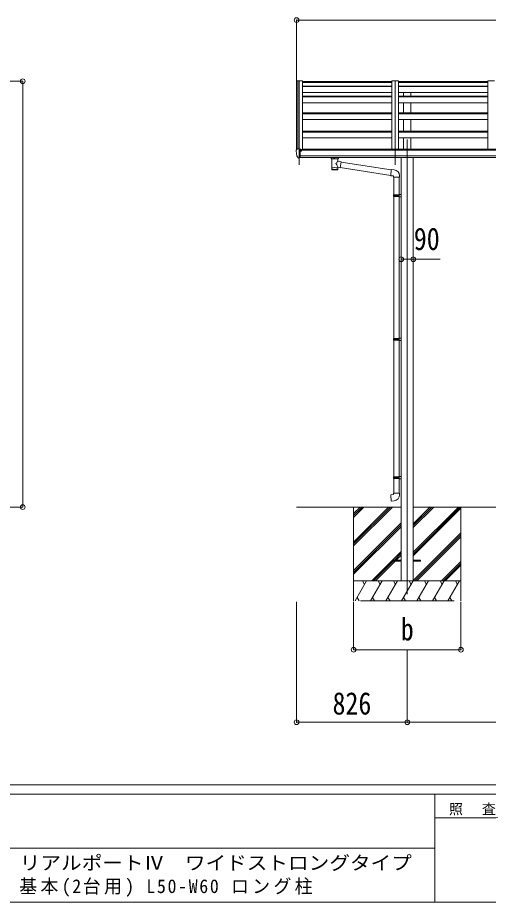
# Model space of a CAD drawing. Units: millimetres at full size, sheet at 1:35; some dimension numbers follow another scale. Extents: x -9783 to 9892, y -6828 to 6752.
# Drawn here: x 94 to 3605, y -6828 to -235 of the extents above; entities that cross this region are included whole.
import ezdxf
from ezdxf.enums import TextEntityAlignment as Align

# ---------------------------------------------------------------- set-up
doc = ezdxf.new("R2010")
doc.units = ezdxf.units.MM
doc.header["$LTSCALE"] = 35
doc.header["$PDMODE"] = 32
doc.header["$PDSIZE"] = 35
for name, color, linetype, lineweight in [('0-0_0', 7, 'Continuous', 9), ('0-1_本体', 4, 'Continuous', 9), ('0-2_部品', 7, 'Continuous', 9), ('0-8_PARTS2', 2, 'Continuous', 9), ('0-A_寸法', 6, 'Continuous', 9), ('F-0_240', 7, 'Continuous', 9)]:
    doc.layers.add(name, color=color, linetype=linetype, lineweight=lineweight)
doc.styles.add('ＭＳ ゴシック', font='')
doc.styles.get('ＭＳ ゴシック').set_extended_font_data('MS Gothic')

msp = doc.modelspace()

# ---------------------------------------------------------------- linework, layer by layer
at = {"layer": '0-0_0'}
for p, q in [((2174.19, -3882.45), (2954.99, -3882.45)), ((2600.19, -3882.45), (2600.19, -4582.45)), ((2600.19, -4143.18), (2860.92, -3882.45)), ((2600.19, -4157.32), (2875.06, -3882.45)), ((2600.19, -4171.46), (2889.2, -3882.45)), ((2600.19, -3959.33), (2677.07, -3882.45)), ((2600.19, -3945.19), (2662.93, -3882.45)), ((2600.19, -3931.05), (2648.79, -3882.45)), ((3045.39, -3882.45), (4654.99, -3882.45)), ((3045.39, -4218.48), (3381.42, -3882.45)), ((3045.39, -4232.62), (3395.56, -3882.45)), ((3045.39, -4034.63), (3197.57, -3882.45)), ((3045.39, -4020.49), (3183.43, -3882.45)), ((3045.39, -4006.35), (3169.29, -3882.45)), ((3400.19, -3882.45), (3400.19, -4582.45)), ((3045.39, -4246.76), (3400.19, -3891.97)), ((2600.19, -4355.31), (2954.99, -4000.51)), ((2600.19, -4369.45), (2954.99, -4014.66)), ((2600.19, -4383.6), (2954.99, -4028.8)), ((3045.39, -4430.61), (3400.19, -4075.81)), ((3057.69, -4432.45), (3400.19, -4089.96)), ((3071.83, -4432.45), (3400.19, -4104.1)), ((2735.18, -4432.45), (2954.99, -4212.65)), ((2749.32, -4432.45), (2900.19, -4281.59)), ((2903.84, -4277.94), (2954.99, -4226.79)), ((2917.98, -4277.94), (2954.99, -4240.93)), ((2763.47, -4432.45), (2908.98, -4286.94)), ((3255.68, -4432.45), (3400.19, -4287.95)), ((3269.82, -4432.45), (3400.19, -4302.09)), ((3283.97, -4432.45), (3400.19, -4316.23)), ((3400.19, -4432.45), (2600.19, -4432.45)), ((2610.48, -4582.45), (2697.08, -4432.45)), ((2682.08, -4458.43), (2667.08, -4432.45)), ((2725.95, -4582.45), (2812.55, -4432.45)), ((2797.55, -4458.44), (2782.55, -4432.45)), ((2841.42, -4582.45), (2928.02, -4432.45)), ((2913.02, -4458.44), (2898.02, -4432.45)), ((2956.89, -4582.45), (3043.49, -4432.45)), ((3028.49, -4458.43), (3013.49, -4432.45)), ((3072.36, -4582.45), (3158.96, -4432.45)), ((3143.96, -4458.43), (3128.96, -4432.45)), ((3187.83, -4582.45), (3274.43, -4432.45)), ((3244.43, -4432.45), (3259.43, -4458.43)), ((3303.3, -4582.45), (3389.9, -4432.45)), ((3359.9, -4432.45), (3374.9, -4458.43)), ((2625.48, -4556.47), (2640.48, -4582.45)), ((2650.19, -4582.45), (3350.19, -4582.45)), ((2740.95, -4556.47), (2755.95, -4582.45)), ((2856.42, -4556.47), (2871.42, -4582.45)), ((2971.89, -4556.47), (2986.89, -4582.45)), ((3087.36, -4556.47), (3102.36, -4582.45)), ((3202.83, -4556.47), (3217.83, -4582.45)), ((3318.3, -4556.47), (3333.3, -4582.45))]:
    msp.add_line(p, q, dxfattribs=at)
at = {"layer": '0-1_本体'}
for p, q in [((2174.2, -707.51), (2174.18, -1219.6)), ((2175.14, -706.63), (2182.97, -706.22)), ((2183.19, -706.3), (2183.19, -1213.05)), ((2183.27, -706.41), (2183.89, -708.03)), ((2219.19, -706.21), (2219.19, -1222.86)), ((2219.19, -719.21), (2885.19, -719.21)), ((2885.19, -706.21), (2885.19, -1216.33)), ((2935.19, -706.21), (2885.19, -706.21)), ((2935.19, -706.21), (2935.19, -1216.33)), ((2935.19, -719.21), (3601.19, -719.21)), ((3601.19, -706.21), (3601.19, -1216.33)), ((3651.19, -706.21), (3601.19, -706.21)), ((2219.19, -745.83), (2885.19, -745.83)), ((2219.19, -748.35), (2885.19, -748.35)), ((2935.19, -745.83), (3601.19, -745.83)), ((2935.19, -748.35), (3601.19, -748.35)), ((2219.19, -793.1), (2885.19, -793.1)), ((2219.19, -821.26), (2885.19, -821.26)), ((2219.19, -826.23), (2885.19, -826.23)), ((2935.19, -793.1), (3601.19, -793.1)), ((2935.19, -821.26), (3601.19, -821.26)), ((2935.19, -826.23), (3601.19, -826.23)), ((2972.69, -821.26), (2972.69, -793.1)), ((3027.69, -821.26), (3027.69, -793.1)), ((2219.19, -870.43), (2885.19, -870.43)), ((2935.19, -870.43), (3601.19, -870.43)), ((2972.69, -943.96), (2972.69, -870.43)), ((3027.69, -943.96), (3027.69, -870.43)), ((2219.19, -943.96), (2885.19, -943.96)), ((2219.19, -950.86), (2885.19, -950.86)), ((2935.19, -943.96), (3601.19, -943.96)), ((2935.19, -950.86), (3601.19, -950.86)), ((2219.19, -994.41), (2885.19, -994.41)), ((2935.19, -994.41), (3601.19, -994.41)), ((2972.69, -1081.41), (2972.69, -994.41)), ((3027.69, -1081.41), (3027.69, -994.41)), ((2219.19, -1081.41), (2885.19, -1081.41)), ((2219.19, -1088.31), (2885.19, -1088.31)), ((2935.19, -1081.41), (3601.19, -1081.41)), ((2935.19, -1088.31), (3601.19, -1088.31)), ((2219.19, -1131.86), (2885.19, -1131.86)), ((2935.19, -1131.86), (3601.19, -1131.86)), ((2972.69, -1216.53), (2972.69, -1131.86)), ((3027.69, -1216.53), (3027.69, -1131.86)), ((7199.69, -1222.86), (2200.69, -1222.86)), ((2224.19, -1222.86), (2224.19, -1216.33)), ((7176.19, -1216.33), (2224.19, -1216.33)), ((2200.69, -1264.46), (7199.69, -1264.46)), ((7199.69, -1276.3), (2200.69, -1276.23)), ((2954.99, -1276.39), (2954.99, -4432.46)), ((3045.39, -1276.39), (3045.39, -4432.46))]:
    msp.add_line(p, q, dxfattribs=at)
msp.add_lwpolyline([(2183.89, -1213.05), (2183.89, -706.21), (2219.19, -706.21)], dxfattribs=at)
msp.add_circle((2208.16, -1227.97), 3, dxfattribs=at)
for centre, radius, start, end in [((2175.19, -707.63), 1, 93, 173.32986), ((2182.99, -706.52), 0.301, 21.06327, 92.86679)]:
    msp.add_arc(centre, radius, start, end, dxfattribs=at)
at = {"layer": '0-2_部品', "color": 4}
for p, q in [((2885.19, -710.5), (2219.19, -710.5)), ((3601.19, -710.5), (2935.19, -710.5)), ((2900.19, -4277.95), (2900.19, -4286.95)), ((2900.19, -4277.95), (2955.19, -4277.95)), ((3045.19, -4277.95), (3100.19, -4277.95)), ((3100.19, -4277.95), (3100.19, -4286.95)), ((2900.19, -4286.95), (2955.19, -4286.95)), ((3045.19, -4286.95), (3100.19, -4286.95))]:
    msp.add_line(p, q, dxfattribs=at)
at = {"layer": '0-2_部品'}
for p, q in [((2172.19, -1222.43), (2172.19, -1223.06)), ((2179.1, -1213.63), (2175.03, -1219.43)), ((2194.19, -1281.56), (2194.19, -1213.06)), ((2195.69, -1213.97), (2194.19, -1213.97)), ((2200.69, -1222.79), (2194.19, -1222.39)), ((2195.69, -1213.97), (2195.69, -1220.14)), ((2205.36, -1215.47), (2195.69, -1214.75)), ((2195.69, -1217.74), (2209.69, -1217.8)), ((2205.16, -1227.97), (2205.69, -1227.97)), ((2205.69, -1227.97), (2205.99, -1227.97)), ((2206.19, -1217.79), (2206.19, -1215.89)), ((2210.69, -1218.91), (2210.69, -1222.87)), ((2186.57, -1279.75), (2176.82, -1264.37)), ((2192.69, -1281.47), (2188.98, -1281.24)), ((2192.69, -1281.47), (2194.19, -1281.56)), ((2194.19, -1279.36), (2194.69, -1279.36)), ((2194.69, -1279.36), (2195.19, -1278.36)), ((2200.69, -1278.36), (2195.19, -1278.36)), ((2432.19, -1283.41), (2432.19, -1276.24)), ((2436.29, -1287.91), (2436.27, -1368.2)), ((2482.09, -1305.48), (2482.09, -1287.9)), ((2507.31, -1309.39), (2482.09, -1305.48)), ((2486.19, -1283.41), (2486.19, -1276.24)), ((2507.31, -1309.39), (2500.29, -1354.65)), ((2880.92, -1369.34), (2507.01, -1311.33)), ((2482.11, -1368.2), (2482.09, -1351.58)), ((2482.09, -1351.83), (2500.29, -1354.65)), ((2877.25, -1411.27), (2500.57, -1352.84)), ((2901.91, -1369.4), (2881.08, -1367.58)), ((2896.99, -1425.15), (2942.99, -1425.15)), ((2898.99, -1424.4), (2898.99, -1556.7)), ((2940.99, -1424.4), (2940.99, -1554.14)), ((2942.99, -1425.15), (2942.99, -1414.23)), ((2896.99, -1558.7), (2897.99, -1556.7)), ((2896.99, -1558.7), (2940.99, -1558.7)), ((2896.99, -1558.7), (2896.99, -1566.7)), ((2896.99, -1566.7), (2940.99, -1566.7)), ((2896.99, -1566.7), (2897.99, -1568.7)), ((2897.99, -1556.7), (2940.99, -1556.7)), ((2897.99, -1568.7), (2940.99, -1568.7)), ((2898.99, -1568.7), (2898.99, -2626.45)), ((2936.51, -1558.7), (2936.08, -1556.7)), ((2938.99, -1554.2), (2954.99, -1553.73)), ((2938.99, -1556.2), (2938.99, -1554.2)), ((2938.99, -1556.2), (2940.99, -1556.2)), ((2938.99, -1571.2), (2938.99, -1569.2)), ((2938.99, -1571.2), (2954.99, -1571.67)), ((2940.99, -1571.26), (2940.99, -2623.89)), ((2954.99, -1553.73), (2954.99, -1571.67)), ((2896.99, -2628.45), (2897.99, -2626.45)), ((2896.99, -2628.45), (2940.99, -2628.45)), ((2896.99, -2628.45), (2896.99, -2636.45)), ((2896.99, -2636.45), (2940.99, -2636.45)), ((2896.99, -2636.45), (2897.99, -2638.45)), ((2897.99, -2626.45), (2940.99, -2626.45)), ((2936.51, -2628.45), (2936.08, -2626.45)), ((2938.99, -2623.95), (2954.99, -2623.48)), ((2938.99, -2625.95), (2938.99, -2623.95)), ((2938.99, -2625.95), (2940.99, -2625.95)), ((2954.99, -2623.48), (2954.99, -2641.42)), ((2897.99, -2638.45), (2940.99, -2638.45)), ((2898.99, -2638.45), (2898.99, -3658.05)), ((2938.99, -2640.95), (2938.99, -2638.95)), ((2938.99, -2640.95), (2954.99, -2641.42)), ((2940.99, -2641.01), (2940.99, -3655.49)), ((2896.99, -3660.05), (2897.99, -3658.05)), ((2896.99, -3660.05), (2940.99, -3660.05)), ((2896.99, -3660.05), (2896.99, -3668.05)), ((2896.99, -3668.05), (2940.99, -3668.05)), ((2896.99, -3668.05), (2897.99, -3670.05)), ((2897.99, -3658.05), (2940.99, -3658.05)), ((2897.99, -3670.05), (2940.99, -3670.05)), ((2898.99, -3670.05), (2898.99, -3780.05)), ((2936.51, -3660.05), (2936.08, -3658.05)), ((2938.99, -3655.55), (2954.99, -3655.08)), ((2938.99, -3657.55), (2938.99, -3655.55)), ((2938.99, -3657.55), (2940.99, -3657.55)), ((2938.99, -3672.55), (2938.99, -3670.55)), ((2938.99, -3672.55), (2954.99, -3673.02)), ((2940.99, -3672.61), (2940.99, -3780.05)), ((2954.99, -3655.08), (2954.99, -3673.02)), ((2896.99, -3780.05), (2942.99, -3780.05)), ((2896.99, -3790.05), (2896.99, -3780.05)), ((2942.99, -3780.05), (2942.99, -3790.97))]:
    msp.add_line(p, q, dxfattribs=at)
for points in [[(2194.19, -1213.06), (2182.19, -1213.06), (2179.86, -1213.2)], [(2200.69, -1278.36), (2200.69, -1220.14), (2195.69, -1220.14)], [(2205.36, -1215.47), (2205.53, -1215.49), (2205.69, -1215.52), (2205.83, -1215.57), (2205.96, -1215.62), (2206.06, -1215.68), (2206.13, -1215.74), (2206.18, -1215.82), (2206.19, -1215.89)], [(2205.99, -1226.79), (2205.99, -1227.97), (2210.69, -1227.97)], [(2210.69, -1226.36), (2210.69, -1227.97), (2211.16, -1227.97)], [(2194.19, -1267.67), (2197.35, -1267.26), (2200.69, -1266.83)], [(2432.23, -1283.47), (2432.21, -1283.11), (2432.45, -1282.16), (2432.97, -1281.27), (2433.78, -1280.43), (2434.89, -1279.64), (2436.29, -1278.91)], [(2432.23, -1283.35), (2432.21, -1283.71), (2432.45, -1284.67), (2432.97, -1285.55), (2433.78, -1286.39), (2434.89, -1287.19), (2436.29, -1287.91)], [(2482.09, -1278.92), (2482.32, -1279.02), (2483.68, -1279.75), (2484.79, -1280.6), (2485.55, -1281.47), (2486.01, -1282.36), (2486.18, -1283.25)], [(2482.09, -1287.9), (2482.32, -1287.81), (2483.68, -1287.07), (2484.79, -1286.22), (2485.55, -1285.36), (2486.01, -1284.46), (2486.18, -1283.57)], [(2881.08, -1367.58), (2877.07, -1413.4), (2896.99, -1415.15), (2896.99, -1425.15)], [(2936.51, -1558.7), (2936.51, -1566.7), (2936.08, -1568.7)], [(2938.99, -1569.2), (2940.99, -1569.2), (2940.99, -1556.2)], [(2936.51, -2628.45), (2936.51, -2636.45), (2936.08, -2638.45)], [(2938.99, -2638.95), (2940.99, -2638.95), (2940.99, -2625.95)], [(2936.51, -3660.05), (2936.51, -3668.05), (2936.08, -3670.05)], [(2938.99, -3670.55), (2940.99, -3670.55), (2940.99, -3657.55)], [(2901.91, -3835.8), (2881.08, -3837.62), (2877.07, -3791.79), (2896.99, -3790.05)]]:
    msp.add_lwpolyline(points, dxfattribs=at)
for centre, radius, start, end in [((2175.19, -1222.43), 3, 93, 180), ((2364.68, -1223.06), 192.49, 180.0008, 192.1233), ((2179.92, -1214.2), 1, 93.5, 145), ((2208.19, -1227.97), 2.5, 151.64236, 180), ((2208.19, -1227.97), 2.5, 0, 151.64236), ((2179.42, -1262.87), 3, 191.83348, 210), ((2189.17, -1278.25), 3, 210, 266.5), ((2449.26, -1328.63), 51.38, 92.46126, 104.61963), ((2459.2, -1432.76), 155.94, 85.53149, 94.46851), ((2469.15, -1328.63), 51.38, 75.38037, 87.53874), ((2897.99, -1414.23), 45, 0, 85), ((2897.99, -3790.97), 45, 275, 0)]:
    msp.add_arc(centre, radius, start, end, dxfattribs=at)
for centre, major_axis, ratio, start_param, end_param in [((2209.69, -1218.9), (-0.02, 1.1), 0.906239, 4.6917496, 6.2625459), ((2459.19, -1289.11), (-22.91, -0.42), 0.072511, 4.711586, 6.2823824), ((2459.21, -1287.47), (-22.91, -0.42), 0.072511, 4.711586, 6.2823824), ((2459.17, -1287.48), (22.92, -0.42), 0.07247, 0.0008089, 1.5716053), ((2459.17, -1289.11), (22.92, -0.42), 0.07247, 0.0008089, 1.5716053), ((2461.74, -1327.68), (20.32, 22.25), 0.045535, 4.9756507, 6.2441899), ((2470.19, -1283.41), (16, 0), 0.361356, 0, 0.0194874), ((2470.19, -1283.41), (16, 0), 0.361356, 6.2636979, 6.2831853), ((2459.19, -1368.2), (22.92, 0), 0.101955, 6.2829723, 9.4248207), ((2459.19, -1368.2), (22.92, 0), 0.101955, 3.1415499, 6.2833984), ((2459.19, -1355.76), (22.91, 0), 0.122865, 6.2831853, 9.424778), ((2459.19, -1325.04), (-22.81, 26.62), 0.234429, 3.1563334, 4.5976381)]:
    msp.add_ellipse(centre, major_axis=major_axis, ratio=ratio, start_param=start_param, end_param=end_param, dxfattribs=at)
at = {"layer": '0-8_PARTS2'}
for p, q in [((2194.19, -706.21), (2194.19, -1332.39)), ((2910.19, -1332.39), (2910.19, -706.21)), ((3000.19, -1143.58), (3000.19, -4532.48))]:
    msp.add_line(p, q, dxfattribs=at)
at = {"layer": '0-A_寸法'}
for p, q in [((2174.19, -252.98), (2174.19, -707.64)), ((2174.19, -252.98), (7226.19, -252.98)), ((131.38, -709.46), (-1226.87, -709.46)), ((131.38, -3882.46), (131.38, -709.46)), ((2954.99, -2035.83), (3045.39, -2035.83)), ((3045.39, -2035.83), (3245.39, -2035.83)), ((131.38, -3882.46), (-423.36, -3882.46)), ((2174.19, -5485.85), (2174.19, -4588.93)), ((2600.19, -4945.47), (2600.19, -4588.93)), ((3400.19, -4945.47), (3400.19, -4588.93)), ((2600.19, -4945.47), (3400.19, -4945.47)), ((3000.19, -5485.85), (3000.19, -4945.47)), ((2174.19, -5485.85), (3000.19, -5485.85)), ((3000.19, -5485.85), (4700.19, -5485.85))]:
    msp.add_line(p, q, dxfattribs=at)
for p in [(2174.19, -252.98), (131.38, -709.46), (2954.99, -2035.83), (3045.39, -2035.83), (131.38, -3882.46), (2600.19, -4945.47), (3400.19, -4945.47), (2174.19, -5485.85), (3000.19, -5485.85)]:
    msp.add_point(p, dxfattribs=at)
at = {"layer": 'F-0_240', "color": 5}
for p, q in [((-9783.03, -5953.1), (9396.97, -5953.1)), ((-9783.03, -6023.1), (6285.75, -6023.1)), ((3205.75, -6023.1), (3205.75, -6828.1)), ((3205.75, -6198.1), (5305.75, -6198.1)), ((-3969.25, -6425.6), (3205.75, -6425.6)), ((-9783.03, -6828.1), (9396.97, -6828.1))]:
    msp.add_line(p, q, dxfattribs=at)

# ---------------------------------------------------------------- texts
at = {"layer": '0-A_寸法', "color": 7, "style": 'ＭＳ ゴシック', "width": 0.85}
for s, p in [('90', (3049.14, -2016.83)), ('b', (2952.07, -4926.47)), ('826', (2442.81, -5478.85))]:
    msp.add_text(s, height=166.8, dxfattribs=at).set_placement(p, align=Align.BOTTOM_LEFT)
at = {"layer": 'F-0_240', "style": 'ＭＳ ゴシック', "width": 1.1}
msp.add_text('リアルポートⅣ\u3000ワイドストロングタイプ', height=102.6, dxfattribs=at).set_placement((109.35, -6616.22), align=Align.BOTTOM_LEFT)
at = {"layer": 'F-0_240', "attachment_point": 7, "style": 'ＭＳ ゴシック'}
for s, insert, char_height in [('\\T1.17;照\u3000査', (3310.76, -6180.6), 76.98), ('\\T1.19;\\W0.95;基本(2台用)\\~L50-W60\\~ロング柱', (105.77, -6786.55), 102.6)]:
    msp.add_mtext(s, dxfattribs=dict(at, insert=insert, char_height=char_height))

doc.saveas('drawing.dxf')
